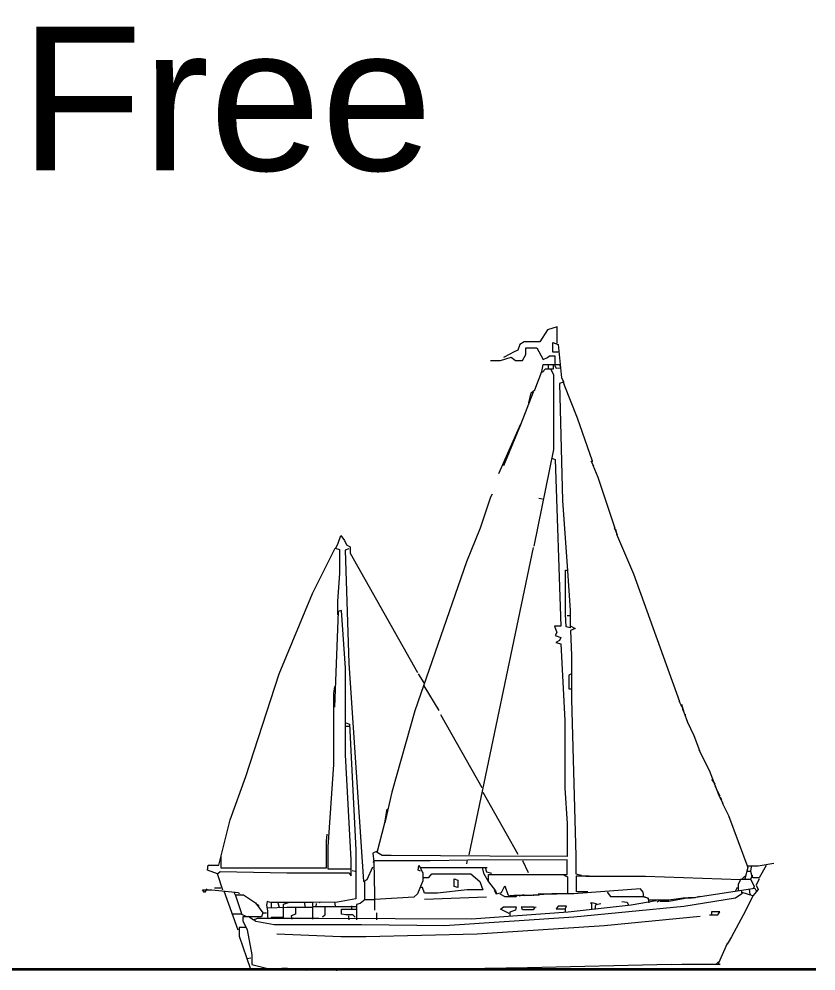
# Model space of a CAD drawing. Header units: millimetres. Extents: x -11119 to 8439, y -3599 to 8618.
# Drawn here: x 1461 to 3997, y 5590 to 8618 of the extents above; entities that cross this region are included whole.
import ezdxf

# ---------------------------------------------------------------- set-up
doc = ezdxf.new("R2010")
doc.units = ezdxf.units.MM
doc.layers.add('a_MUEBLE', color=250, linetype='Continuous', lineweight=5)
doc.layers.add('a_TEXTO', color=7, linetype='Continuous', lineweight=0)
doc.styles.get("Standard").update_dxf_attribs({"font": 'arial.ttf'})

# ---------------------------------------------------------------- blocks, each defined once
blk = doc.blocks.new('ca_nav11')
at = {"layer": 'a_MUEBLE', "linetype": 'Continuous'}
for points in [[(379.5, 1991.8), (379.5, 2043.8), (348.5, 2033.8), (324.5, 1995.8), (274.5, 1995.8), (260.5, 1987.8), (254.5, 1969.8), (242.5, 1963.8), (210.5, 1947.8), (208.5, 1945.8)], [(166.5, 1936.8), (198.5, 1936.8), (232.5, 1947.8), (246.5, 1936.8), (268.5, 1936.8), (279.5, 1955.8), (279.5, 1976.8), (314.5, 1976.8), (334.5, 1939.8), (348.5, 1945.8), (354.5, 1951.8), (371.5, 1951.8), (371.5, 1919.8), (376.5, 1911.8), (388.5, 1913.8)], [(382.5, 1962.8), (365.5, 1962.8), (365.5, 1993.8), (382.5, 1987.8), (392.5, 1881.8), (400.5, 1867.8)], [(288.5, 1801.8), (296.5, 1833.8), (308.5, 1843.8), (330.5, 1901.8), (332.5, 1911.8), (334.5, 1923.8), (386.5, 1923.8), (388.5, 1915.8)], [(358.5, 1907.8), (367.5, 1891.8), (367.5, 1653.8), (304.5, 1345.8)], [(366.5, 1921.8), (366.5, 1908.8), (340.5, 1908.8), (332.5, 1899.8), (330.5, 1899.8)], [(350.5, 1921.8), (350.5, 1909.8)], [(402.5, 1859.8), (398.5, 1867.8), (386.5, 1863.8), (396.5, 1491.8), (412.5, 1267.8), (420.5, 1141.8), (420.5, 1085.8), (407.5, 1089.8), (406, 1129.8), (405.2, 1169.8), (405.2, 1269.8), (412.5, 1269.8)], [(400.5, 1861.8), (442.5, 1753.8), (490.5, 1617.8), (490.5, 1613.8)], [(302.5, 1835.8), (262.5, 1731.8), (208.5, 1601.8)], [(262.5, 1733.8), (192.5, 1575.8)], [(362.5, 1625.8), (372.5, 1621.8), (390.5, 1091.8), (370.5, 1091.8), (378.5, 1071.8), (372.5, 1061.8), (390.5, 1055.8), (386.5, 1045.8), (374.5, 1039.8), (390.5, 1035.8), (403.5, 791.8), (403.5, 575.8), (411.5, 463.8), (411.5, 358.8), (164.5, 360.3), (-149.5, 362), (-177.5, 362), (-193.5, 371.8), (-169.5, 465.8), (-161.5, 509.8), (-159.5, 509.8)], [(486.5, 1617.8), (494.5, 1601.8)], [(492.5, 1603.8), (508.5, 1565.8), (562.5, 1403.8)], [(172.5, 1511.8), (166.5, 1501.8), (134.5, 1403.8), (90.5, 1295.8), (-73.5, 821.8), (-147.5, 563.8), (-169.5, 465.8)], [(332.5, 1495.8), (320.5, 1497.8)], [(560.5, 1405.8), (570.5, 1381.8)], [(564.5, 1399.8), (566.5, 1391.8)], [(-325.5, 1339.8), (-317.5, 1355.8), (-309.5, 1379.8), (-297.5, 1363.8), (-291.5, 1349.8), (-279.5, 1343.8), (-279.5, 1323.8), (-65.5, 943.8)], [(568.5, 1383.8), (622.5, 1257.8), (768.5, 851.8)], [(-701.5, 303.8), (-733.5, 315.8), (-731.5, 331.8), (-697.5, 331.8), (-661.5, 475.8), (-611.5, 613.8), (-505.5, 939.8), (-399.5, 1195.8), (-327.5, 1339.8), (-313.5, 1335.8), (-313.5, 1259.8), (-320.5, 1169.8), (-320.5, 1127.8)], [(-283.5, 1337.8), (-295.5, 1333.8), (-283.5, 973.8), (-237.5, 279.8), (-225.5, 285.8), (-207.5, 325.8)], [(302.5, 1341.8), (98.5, 363.8)], [(-685.5, 251.8), (-701.5, 303.8), (-693.5, 310.8), (-481.5, 307.3), (-283.5, 307.3), (-276.5, 297.8), (-276.5, 347.8), (-294.5, 681.8), (-294.5, 957.8), (-307.5, 1141.8), (-317.5, 1137.8), (-329.5, 833.8)], [(410.5, 1125.8), (420.5, 1125.8)], [(422.5, 1091.8), (436.5, 1083.8), (421.5, 1077.8), (425, 997.8), (425, 859.8), (438.5, 359.8), (438.5, 303.8), (456.5, 299.8)], [(-63.5, 939.8), (-45.5, 911.8)], [(424.5, 939.8), (416.5, 935.8), (416.5, 891.8), (426.5, 891.8)], [(-329.5, 899.8), (-332.5, 877.8), (-332.5, 651.8), (-350.5, 389.8), (-350.5, 319.8), (-275.5, 319.8)], [(-45.5, 901.8), (2.5, 823.8)], [(766.5, 853.8), (772.5, 841.8), (774.5, 835.8)], [(774.5, 843.8), (782.5, 817.8), (794.5, 785.8)], [(776.5, 837.8), (778.5, 827.8), (782.5, 817.8)], [(140.5, 577.8), (8.5, 809.8)], [(786.5, 811.8), (786.5, 803.8)], [(792.5, 787.8), (814.5, 743.8), (832.5, 695.8)], [(-293.5, 783.8), (-281.5, 779.8), (-261.5, 379.8), (-261.5, 223.8), (-319.5, 213.8), (-399.5, 212.8), (-531.5, 212.8), (-531.5, 197.8)], [(-293.5, 773.8), (-283.5, 773.8)], [(830.5, 697.8), (862.5, 633.8), (892.5, 555.8), (906.5, 527.8)], [(870.5, 603.8), (880.5, 589.8), (878.5, 587.8)], [(880.5, 583.8), (896.5, 551.8)], [(142.5, 563.8), (254.5, 365.8)], [(898.5, 547.8), (902.5, 539.8)], [(904.5, 529.8), (924.5, 489.8), (986.5, 323.8), (976.5, 287.8)], [(-353.5, 429.8), (-356.5, 407.8), (-356.5, 321.8), (-690.5, 321.8), (-690.5, 359.8), (-689.5, 359.8)], [(-193.5, 375.8), (-207.5, 369.8), (-204.5, 341.8), (-202, 237.8), (-202, 187.8)], [(160.5, 277.8), (160.5, 301.8), (288.5, 301.8), (410.5, 301.8), (410.5, 347.8), (94.5, 346.8), (-25.5, 345.3), (-203.5, 345.3), (-207.5, 339.8)], [(92.5, 347.8), (90.5, 335.8)], [(268.5, 345.8), (286.5, 307.8)], [(986.5, 328.8), (1018.5, 328.8), (1068.5, 337.8)], [(-273.5, 313.8), (-263.5, 311.8)], [(-55.5, 311.8), (-63.5, 315.8), (-61.5, 329.8), (-55.5, 321.8), (-48.5, 305.8), (-48.5, 281.8), (-65.5, 239.8), (-77.5, 229.8), (-201.5, 221.8)], [(-45.5, 291.8), (-29.5, 291.8), (-19.5, 303.8), (104.5, 303.8), (132.5, 279.8), (142.5, 252.8), (92.5, 252.8), (-1.5, 241.8), (-43.5, 241.8), (-49.5, 259.8), (-55.5, 259.8)], [(-53.5, 323.8), (156.5, 323.8)], [(140.5, 323.8), (144.5, 305.8), (160.5, 277.8), (182.5, 249.8), (186.5, 239.8)], [(150.5, 323.8), (154.5, 309.8), (170.5, 305.8)], [(996.5, 325.8), (994.5, 311.8), (998.5, 295.8), (994.5, 285.8), (962.5, 285.8)], [(982.5, 311.8), (994.5, 311.8)], [(1044.5, 329.8), (1022.5, 290.8), (1002.5, 290.8), (1000.5, 299.8)], [(-234.5, 279.8), (-234.5, 221.8), (-201.5, 221.8)], [(51.5, 287.8), (62.5, 283.8), (62.5, 259.8), (51.5, 263.8), (51.5, 287.8)], [(400.5, 299.8), (412.5, 293.8), (412.5, 241.8)], [(476.5, 246.8), (440.5, 246.8), (440.5, 297.8), (480.5, 297.8), (480.5, 297.8)], [(470.5, 296.8), (660.5, 296.8), (962.5, 285.8), (955.5, 269.8), (955.5, 249.8)], [(976.5, 295.8), (968.5, 287.8)], [(1022.5, 287.8), (1012.5, 267.8), (1018.5, 253.8), (1002.5, 233.8), (968.5, 243.8)], [(994.5, 287.8), (1006.5, 263.8), (1004.5, 257.8)], [(-735.5, 255.8), (-743.5, 243.8), (-749.5, 252.8), (-719.5, 252.8), (-635.5, 243.8), (-633.5, 239.8)], [(-691.5, 257.8), (-711.5, 257.8)], [(-681.5, 249.8), (-637.5, 125.8)], [(-649.5, 245.8), (-645.5, 236.8), (-619.5, 236.8), (-581.5, 211.8), (-557.5, 179.8), (-561.5, 166.8), (-621.5, 166.8), (-621.5, 153.8), (-607.5, 125.8), (-592.5, 45.8), (-592.5, 15.8), (-545.5, 3.8)], [(964.5, 251.8), (966.5, 239.8), (946.5, 225.8), (782.5, 199.8), (432.5, 165.8), (20.5, 138.8), (-243.5, 141.3), (-521.5, 141.3), (-579.5, 151.8), (-583.5, 155.8)], [(178.5, 251.8), (184.5, 239.8), (202.5, 243.8), (212.5, 265.8), (222.5, 237.8), (226.5, 233.8)], [(668.5, 225.8), (654.5, 229.8), (652.5, 245.8), (644.5, 255.8), (432.5, 239.8), (362.5, 239.8), (298.5, 234.8), (242.5, 234.8), (228.5, 233.8)], [(538.5, 245.8), (548.5, 231.8), (654.5, 231.8), (668.5, 225.8), (670.5, 211.8)], [(810.5, 227.8), (820.5, 229.8), (1008.5, 257.8), (1012.5, 249.8)], [(952.5, 259.8), (946.5, 249.8)], [(990.5, 255.8), (992.5, 237.8)], [(-645.5, 237.8), (-625.5, 177.8)], [(-629.5, 237.8), (-621.5, 235.8)], [(694.5, 217.8), (614.5, 203.8), (414.5, 181.8), (106.5, 159.8), (-379.5, 161.8), (-575.5, 161.8), (-587.5, 155.8), (-603.5, 167.8)], [(-529.5, 211.8), (-543.5, 215.8), (-545.5, 203.8), (-542.5, 185.8), (-542.5, 165.8), (-537.5, 161.8)], [(-371.5, 213.8), (-379.5, 211.8)], [(-329.5, 213.8), (-327.5, 201.8)], [(-231.5, 221.8), (-247.5, 209.8), (-259.5, 205.8), (-259.5, 157.8)], [(154.5, 229.8), (-43.5, 221.8)], [(196.5, 239.8), (212.5, 231.8), (248.5, 231.8), (250.5, 233.8)], [(258.5, 233.8), (274.5, 237.8), (276.5, 233.8)], [(320.5, 235.8), (302.5, 235.8), (302.5, 233.8)], [(378.5, 238.8), (318.5, 238.8)], [(584.5, 215.8), (602.5, 213.8), (606.5, 203.8)], [(806.5, 225.8), (780.5, 225.8), (734.5, 219.8), (670.5, 219.8), (668.5, 223.8)], [(704.5, 217.8), (696.5, 213.8)], [(792.5, 225.8), (734.5, 215.8), (706.5, 215.8)], [(818.5, 227.8), (796.5, 227.8)], [(832.5, 231.8), (824.5, 229.8)], [(1002.5, 233.8), (978.5, 185.8), (934.5, 103.8), (920.5, 79.8)], [(-579.5, 209.8), (-571.5, 203.8), (-571.5, 201.8)], [(-541.5, 195.8), (-481.5, 197.8), (-401.5, 197.8)], [(-477.5, 211.8), (-492.5, 205.8), (-492.5, 164.8), (-531.5, 164.8), (-531.5, 161.8)], [(-509.5, 211.8), (-505.5, 197.8)], [(-453.5, 197.8), (-453.5, 175.8), (-467.5, 169.8), (-465.5, 159.8)], [(-425.5, 211.8), (-423.5, 199.8)], [(-399.5, 211.8), (-399.5, 199.8), (-261.5, 199.8), (-259.5, 199.8)], [(-399.5, 197.8), (-399.5, 159.8)], [(-387.5, 209.8), (-389.5, 199.8)], [(-360.5, 199.8), (-360.5, 171.8), (-367.5, 165.8)], [(-263.5, 165.8), (-271.5, 173.8), (-293.5, 173.8), (-307.5, 175.8), (-307.5, 190.8), (-259.5, 190.8)], [(-275.5, 201.8), (-275.5, 191.8)], [(226.5, 177.8), (198.5, 191.8), (208.5, 198.8), (248.5, 198.8), (246.5, 187.8), (228.5, 181.8), (228.5, 169.8)], [(264.5, 198.8), (304.5, 198.8), (312.5, 197.8)], [(308.5, 197.8), (302.5, 188.8), (268.5, 188.8), (266.5, 195.8)], [(404.5, 191.8), (408.5, 200.8), (382.5, 200.8), (376.5, 192.8), (404.5, 192.8), (404.5, 181.8)], [(504.5, 207.8), (488.5, 211.8), (484.5, 209.8)], [(488.5, 209.8), (488.5, 189.8)], [(500.5, 189.8), (502.5, 205.8), (518.5, 209.8)], [(864.5, 173.8), (890.5, 173.8), (896.5, 182.8), (870.5, 182.8), (870.5, 173.8)], [(-655.5, 176.8), (-627.5, 176.8), (-609.5, 167.8)], [(-557.5, 179.8), (-545.5, 179.8)], [(834.5, 167.8), (528.5, 137.8), (124.5, 111.8), (-229.5, 102.8), (-309.5, 102.8), (-513.5, 111.8)], [(-285.5, 169.8), (-283.5, 157.8)], [(-194.5, 157.8), (-194.5, 179.8)], [(-611.5, 132.8), (-633.5, 132.8), (-633.5, 105.8), (-597.5, 3.8), (-555.5, 0.8), (-307.5, -0.7), (-207.5, -0.7)], [(928.5, 91.8), (920.5, 81.8), (892.5, 19.8), (892.5, 17.8)], [(-595.5, 35.8), (-607.5, 33.8)], [(-535.5, 1.8), (-431.5, 1.8), (-417.5, -3.2)], [(-497.5, 3.8), (-479.5, 3.8), (-479.5, 1.8)], [(742.5, 14.8), (284.5, 4.8), (-191.5, -3.2), (-323.5, -3.2), (-323.5, -5.2)], [(742.5, 14.8), (776.5, 16.3), (898.5, 16.3)], [(892.5, 23.8), (886.5, 17.8)]]:
    blk.add_lwpolyline(points, dxfattribs=at)

msp = doc.modelspace()

# ---------------------------------------------------------------- linework, layer by layer
at = {"layer": 'a_TEXTO', "color": 253, "lineweight": 35}
msp.add_line((-8716.4, 5595.2), (3997.4, 5595.2), dxfattribs=at)

# ---------------------------------------------------------------- block references
at = {"layer": 'a_MUEBLE'}
msp.add_blockref('ca_nav11', (2794.5, 5595.2), dxfattribs=at)

# ---------------------------------------------------------------- texts
msp.add_text('DWGFree.com - Cad Blocks Free', height=457.436).set_placement((-6773.3, 8136.3))

doc.saveas('drawing.dxf')
